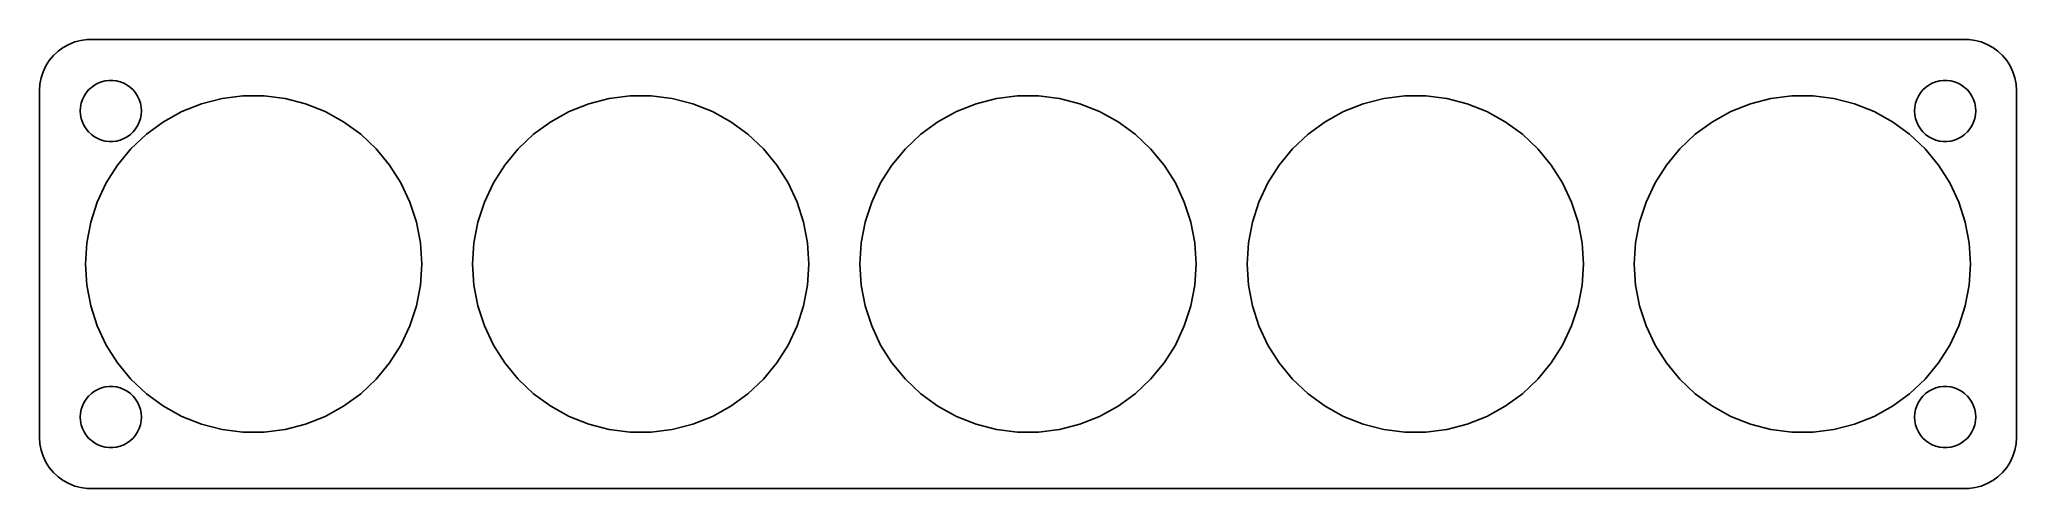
# Model space of a CAD drawing. Header units: metres. Extents: x -97 to 97, y -22 to 22.
import ezdxf

# ---------------------------------------------------------------- set-up
doc = ezdxf.new("R2010")
doc.units = ezdxf.units.M

msp = doc.modelspace()

# ---------------------------------------------------------------- linework, layer by layer
for p, q in [((-94.1289, 21.5241), (-94.6791, 21.2216)), ((-93.5451, 21.7553), (-94.1289, 21.5241)), ((-92.9369, 21.9114), (-93.5451, 21.7553)), ((-92.3139, 21.9901), (-92.9369, 21.9114)), ((92.3139, 21.9901), (-92.3139, 21.9901)), ((92.9369, 21.9114), (92.3139, 21.9901)), ((93.5451, 21.7553), (92.9369, 21.9114)), ((94.1289, 21.5241), (93.5451, 21.7553)), ((94.6791, 21.2216), (94.1289, 21.5241)), ((-96.3815, 19.4088), (-96.6489, 18.8406)), ((-96.0451, 19.9389), (-96.3815, 19.4088)), ((-95.6448, 20.4227), (-96.0451, 19.9389)), ((-95.1871, 20.8526), (-95.6448, 20.4227)), ((-94.6791, 21.2216), (-95.1871, 20.8526)), ((95.1871, 20.8526), (94.6791, 21.2216)), ((95.6448, 20.4227), (95.1871, 20.8526)), ((96.0451, 19.9389), (95.6448, 20.4227)), ((96.3815, 19.4088), (96.0451, 19.9389)), ((96.6489, 18.8406), (96.3815, 19.4088)), ((-96.9606, 17.6267), (-97, 17)), ((-96.8429, 18.2434), (-96.9606, 17.6267)), ((-96.6489, 18.8406), (-96.8429, 18.2434)), ((-91.9123, 17.3115), (-91.6075, 17.533)), ((-91.6075, 17.533), (-91.2773, 17.7145)), ((-91.2773, 17.7145), (-90.927, 17.8532)), ((-90.927, 17.8532), (-90.5621, 17.9469)), ((-90.5621, 17.9469), (-90.1884, 17.9941)), ((-90.1884, 17.9941), (-89.8116, 17.9941)), ((-89.8116, 17.9941), (-89.4379, 17.9469)), ((-89.4379, 17.9469), (-89.073, 17.8532)), ((-89.073, 17.8532), (-88.7227, 17.7145)), ((-88.7227, 17.7145), (-88.3925, 17.533)), ((-88.3925, 17.533), (-88.0877, 17.3115)), ((88.0877, 17.3115), (88.3925, 17.533)), ((88.3925, 17.533), (88.7227, 17.7145)), ((88.7227, 17.7145), (89.073, 17.8532)), ((89.073, 17.8532), (89.4379, 17.9469)), ((89.4379, 17.9469), (89.8116, 17.9941)), ((89.8116, 17.9941), (90.1884, 17.9941)), ((90.1884, 17.9941), (90.5621, 17.9469)), ((90.5621, 17.9469), (90.927, 17.8532)), ((90.927, 17.8532), (91.2773, 17.7145)), ((91.2773, 17.7145), (91.6075, 17.533)), ((91.6075, 17.533), (91.9123, 17.3115)), ((96.8429, 18.2434), (96.6489, 18.8406)), ((96.9606, 17.6267), (96.8429, 18.2434)), ((97, 17), (96.9606, 17.6267)), ((-97, 17), (-97, -17)), ((-92.9763, 15.376), (-92.9057, 15.7461)), ((-92.9057, 15.7461), (-92.7893, 16.1044)), ((-92.7893, 16.1044), (-92.6289, 16.4453)), ((-92.6289, 16.4453), (-92.427, 16.7634)), ((-92.427, 16.7634), (-92.1869, 17.0536)), ((-92.1869, 17.0536), (-91.9123, 17.3115)), ((-88.0877, 17.3115), (-87.8131, 17.0536)), ((-87.8131, 17.0536), (-87.573, 16.7634)), ((-87.573, 16.7634), (-87.3711, 16.4453)), ((-87.3711, 16.4453), (-87.2107, 16.1044)), ((-87.2107, 16.1044), (-87.0943, 15.7461)), ((-87.0943, 15.7461), (-87.0237, 15.376)), ((-83.0254, 14.9296), (-81.0988, 15.6924)), ((-81.0988, 15.6924), (-79.0918, 16.2077)), ((-79.0918, 16.2077), (-77.036, 16.4674)), ((-77.036, 16.4674), (-74.964, 16.4674)), ((-74.964, 16.4674), (-72.9082, 16.2077)), ((-72.9082, 16.2077), (-70.9012, 15.6924)), ((-70.9012, 15.6924), (-68.9746, 14.9296)), ((-45.0254, 14.9296), (-43.0988, 15.6924)), ((-43.0988, 15.6924), (-41.0918, 16.2077)), ((-41.0918, 16.2077), (-39.036, 16.4674)), ((-39.036, 16.4674), (-36.9639, 16.4674)), ((-36.9639, 16.4674), (-34.9082, 16.2077)), ((-34.9082, 16.2077), (-32.9012, 15.6924)), ((-32.9012, 15.6924), (-30.9746, 14.9296)), ((-7.02534, 14.9296), (-5.09877, 15.6924)), ((-5.09877, 15.6924), (-3.09178, 16.2077)), ((-3.09178, 16.2077), (-1.03604, 16.4674)), ((-1.03604, 16.4674), (1.03604, 16.4674)), ((1.03604, 16.4674), (3.09178, 16.2077)), ((3.09178, 16.2077), (5.09877, 15.6924)), ((5.09877, 15.6924), (7.02534, 14.9296)), ((30.9746, 14.9296), (32.9012, 15.6924)), ((32.9012, 15.6924), (34.9082, 16.2077)), ((34.9082, 16.2077), (36.9639, 16.4674)), ((36.9639, 16.4674), (39.036, 16.4674)), ((39.036, 16.4674), (41.0918, 16.2077)), ((41.0918, 16.2077), (43.0988, 15.6924)), ((43.0988, 15.6924), (45.0254, 14.9296)), ((68.9746, 14.9296), (70.9012, 15.6924)), ((70.9012, 15.6924), (72.9082, 16.2077)), ((72.9082, 16.2077), (74.964, 16.4674)), ((74.964, 16.4674), (77.036, 16.4674)), ((77.036, 16.4674), (79.0918, 16.2077)), ((79.0918, 16.2077), (81.0988, 15.6924)), ((81.0988, 15.6924), (83.0254, 14.9296)), ((87.0237, 15.376), (87.0943, 15.7461)), ((87.0943, 15.7461), (87.2107, 16.1044)), ((87.2107, 16.1044), (87.3711, 16.4453)), ((87.3711, 16.4453), (87.573, 16.7634)), ((87.573, 16.7634), (87.8131, 17.0536)), ((87.8131, 17.0536), (88.0877, 17.3115)), ((91.9123, 17.3115), (92.1869, 17.0536)), ((92.1869, 17.0536), (92.427, 16.7634)), ((92.427, 16.7634), (92.6289, 16.4453)), ((92.6289, 16.4453), (92.7893, 16.1044)), ((92.7893, 16.1044), (92.9057, 15.7461)), ((92.9057, 15.7461), (92.9763, 15.376)), ((97, -17), (97, 17)), ((-93, 15), (-92.9763, 15.376)), ((-92.9763, 14.624), (-93, 15)), ((-92.9057, 14.2539), (-92.9763, 14.624)), ((-92.7893, 13.8956), (-92.9057, 14.2539)), ((-92.6289, 13.5547), (-92.7893, 13.8956)), ((-87.2107, 13.8956), (-87.3711, 13.5547)), ((-87.0943, 14.2539), (-87.2107, 13.8956)), ((-87.0237, 14.624), (-87.0943, 14.2539)), ((-87.0237, 15.376), (-87, 15)), ((-87, 15), (-87.0237, 14.624)), ((-86.5175, 12.7135), (-84.8411, 13.9314)), ((-84.8411, 13.9314), (-83.0254, 14.9296)), ((-68.9746, 14.9296), (-67.1589, 13.9314)), ((-67.1589, 13.9314), (-65.4825, 12.7135)), ((-48.5175, 12.7135), (-46.8411, 13.9314)), ((-46.8411, 13.9314), (-45.0254, 14.9296)), ((-30.9746, 14.9296), (-29.1588, 13.9314)), ((-29.1588, 13.9314), (-27.4825, 12.7135)), ((-10.5175, 12.7135), (-8.84114, 13.9314)), ((-8.84114, 13.9314), (-7.02534, 14.9296)), ((7.02534, 14.9296), (8.84114, 13.9314)), ((8.84114, 13.9314), (10.5175, 12.7135)), ((27.4825, 12.7135), (29.1588, 13.9314)), ((29.1588, 13.9314), (30.9746, 14.9296)), ((45.0254, 14.9296), (46.8411, 13.9314)), ((46.8411, 13.9314), (48.5175, 12.7135)), ((65.4825, 12.7135), (67.1589, 13.9314)), ((67.1589, 13.9314), (68.9746, 14.9296)), ((83.0254, 14.9296), (84.8411, 13.9314)), ((84.8411, 13.9314), (86.5175, 12.7135)), ((87, 15), (87.0237, 15.376)), ((87.0237, 14.624), (87, 15)), ((87.0943, 14.2539), (87.0237, 14.624)), ((87.2107, 13.8956), (87.0943, 14.2539)), ((87.3711, 13.5547), (87.2107, 13.8956)), ((92.7893, 13.8956), (92.6289, 13.5547)), ((92.9057, 14.2539), (92.7893, 13.8956)), ((92.9763, 14.624), (92.9057, 14.2539)), ((92.9763, 15.376), (93, 15)), ((93, 15), (92.9763, 14.624)), ((-92.427, 13.2366), (-92.6289, 13.5547)), ((-92.1869, 12.9464), (-92.427, 13.2366)), ((-91.9123, 12.6884), (-92.1869, 12.9464)), ((-91.6075, 12.467), (-91.9123, 12.6884)), ((-91.2773, 12.2855), (-91.6075, 12.467)), ((-90.927, 12.1468), (-91.2773, 12.2855)), ((-90.5621, 12.0531), (-90.927, 12.1468)), ((-90.1884, 12.0059), (-90.5621, 12.0531)), ((-89.8116, 12.0059), (-90.1884, 12.0059)), ((-89.4379, 12.0531), (-89.8116, 12.0059)), ((-89.073, 12.1468), (-89.4379, 12.0531)), ((-88.7227, 12.2855), (-89.073, 12.1468)), ((-88.3925, 12.467), (-88.7227, 12.2855)), ((-88.0877, 12.6884), (-88.3925, 12.467)), ((-87.8131, 12.9464), (-88.0877, 12.6884)), ((-88.028, 11.295), (-86.5175, 12.7135)), ((-87.573, 13.2366), (-87.8131, 12.9464)), ((-87.3711, 13.5547), (-87.573, 13.2366)), ((-65.4825, 12.7135), (-63.972, 11.295)), ((-50.028, 11.295), (-48.5175, 12.7135)), ((-27.4825, 12.7135), (-25.972, 11.295)), ((-12.028, 11.295), (-10.5175, 12.7135)), ((10.5175, 12.7135), (12.028, 11.295)), ((25.972, 11.295), (27.4825, 12.7135)), ((48.5175, 12.7135), (50.028, 11.295)), ((63.972, 11.295), (65.4825, 12.7135)), ((86.5175, 12.7135), (88.028, 11.295)), ((87.573, 13.2366), (87.3711, 13.5547)), ((87.8131, 12.9464), (87.573, 13.2366)), ((88.0877, 12.6884), (87.8131, 12.9464)), ((88.3925, 12.467), (88.0877, 12.6884)), ((88.7227, 12.2855), (88.3925, 12.467)), ((89.073, 12.1468), (88.7227, 12.2855)), ((89.4379, 12.0531), (89.073, 12.1468)), ((89.8116, 12.0059), (89.4379, 12.0531)), ((90.1884, 12.0059), (89.8116, 12.0059)), ((90.5621, 12.0531), (90.1884, 12.0059)), ((90.927, 12.1468), (90.5621, 12.0531)), ((91.2773, 12.2855), (90.927, 12.1468)), ((91.6075, 12.467), (91.2773, 12.2855)), ((91.9123, 12.6884), (91.6075, 12.467)), ((92.1869, 12.9464), (91.9123, 12.6884)), ((92.427, 13.2366), (92.1869, 12.9464)), ((92.6289, 13.5547), (92.427, 13.2366)), ((-89.3488, 9.69846), (-88.028, 11.295)), ((-63.972, 11.295), (-62.6512, 9.69846)), ((-51.3488, 9.69846), (-50.028, 11.295)), ((-25.972, 11.295), (-24.6512, 9.69846)), ((-13.3488, 9.69846), (-12.028, 11.295)), ((12.028, 11.295), (13.3488, 9.69846)), ((24.6512, 9.69846), (25.972, 11.295)), ((50.028, 11.295), (51.3488, 9.69846)), ((62.6512, 9.69846), (63.972, 11.295)), ((88.028, 11.295), (89.3488, 9.69846)), ((-91.3413, 6.07405), (-90.4591, 7.94893)), ((-90.4591, 7.94893), (-89.3488, 9.69846)), ((-62.6512, 9.69846), (-61.5409, 7.94893)), ((-61.5409, 7.94893), (-60.6587, 6.07405)), ((-53.3413, 6.07405), (-52.4591, 7.94893)), ((-52.4591, 7.94893), (-51.3488, 9.69846)), ((-24.6512, 9.69846), (-23.5409, 7.94893)), ((-23.5409, 7.94893), (-22.6587, 6.07405)), ((-15.3413, 6.07405), (-14.459, 7.94893)), ((-14.459, 7.94893), (-13.3488, 9.69846)), ((13.3488, 9.69846), (14.459, 7.94893)), ((14.459, 7.94893), (15.3413, 6.07405)), ((22.6587, 6.07405), (23.5409, 7.94893)), ((23.5409, 7.94893), (24.6512, 9.69846)), ((51.3488, 9.69846), (52.4591, 7.94893)), ((52.4591, 7.94893), (53.3413, 6.07405)), ((60.6587, 6.07405), (61.5409, 7.94893)), ((61.5409, 7.94893), (62.6512, 9.69846)), ((89.3488, 9.69846), (90.4591, 7.94893)), ((90.4591, 7.94893), (91.3413, 6.07405)), ((-91.9816, 4.10338), (-91.3413, 6.07405)), ((-60.6587, 6.07405), (-60.0184, 4.10338)), ((-53.9816, 4.10338), (-53.3413, 6.07405)), ((-22.6587, 6.07405), (-22.0184, 4.10338)), ((-15.9816, 4.10338), (-15.3413, 6.07405)), ((15.3413, 6.07405), (15.9816, 4.10338)), ((22.0184, 4.10338), (22.6587, 6.07405)), ((53.3413, 6.07405), (53.9816, 4.10338)), ((60.0184, 4.10338), (60.6587, 6.07405)), ((91.3413, 6.07405), (91.9816, 4.10338)), ((-92.3699, 2.06799), (-91.9816, 4.10338)), ((-60.0184, 4.10338), (-59.6301, 2.06799)), ((-54.3699, 2.06799), (-53.9816, 4.10338)), ((-22.0184, 4.10338), (-21.6301, 2.06799)), ((-16.3699, 2.06799), (-15.9816, 4.10338)), ((15.9816, 4.10338), (16.3699, 2.06799)), ((21.6301, 2.06799), (22.0184, 4.10338)), ((53.9816, 4.10338), (54.3699, 2.06799)), ((59.6301, 2.06799), (60.0184, 4.10338)), ((91.9816, 4.10338), (92.3699, 2.06799)), ((-92.5, 0), (-92.3699, 2.06799)), ((-59.6301, 2.06799), (-59.5, 0)), ((-54.5, 0), (-54.3699, 2.06799)), ((-21.6301, 2.06799), (-21.5, 0)), ((-16.5, 0), (-16.3699, 2.06799)), ((16.3699, 2.06799), (16.5, 0)), ((21.5, 0), (21.6301, 2.06799)), ((54.3699, 2.06799), (54.5, 0)), ((59.5, 0), (59.6301, 2.06799)), ((92.3699, 2.06799), (92.5, 0)), ((-92.3699, -2.06799), (-92.5, 0)), ((-59.5, 0), (-59.6301, -2.06799)), ((-54.3699, -2.06799), (-54.5, 0)), ((-21.5, 0), (-21.6301, -2.06799)), ((-16.3699, -2.06799), (-16.5, 0)), ((16.5, 0), (16.3699, -2.06799)), ((21.6301, -2.06799), (21.5, 0)), ((54.5, 0), (54.3699, -2.06799)), ((59.6301, -2.06799), (59.5, 0)), ((92.5, 0), (92.3699, -2.06799)), ((-91.9816, -4.10338), (-92.3699, -2.06799)), ((-59.6301, -2.06799), (-60.0184, -4.10338)), ((-53.9816, -4.10338), (-54.3699, -2.06799)), ((-21.6301, -2.06799), (-22.0184, -4.10338)), ((-15.9816, -4.10338), (-16.3699, -2.06799)), ((16.3699, -2.06799), (15.9816, -4.10338)), ((22.0184, -4.10338), (21.6301, -2.06799)), ((54.3699, -2.06799), (53.9816, -4.10338)), ((60.0184, -4.10338), (59.6301, -2.06799)), ((92.3699, -2.06799), (91.9816, -4.10338)), ((-91.3413, -6.07405), (-91.9816, -4.10338)), ((-60.0184, -4.10338), (-60.6587, -6.07405)), ((-53.3413, -6.07405), (-53.9816, -4.10338)), ((-22.0184, -4.10338), (-22.6587, -6.07405)), ((-15.3413, -6.07405), (-15.9816, -4.10338)), ((15.9816, -4.10338), (15.3413, -6.07405)), ((22.6587, -6.07405), (22.0184, -4.10338)), ((53.9816, -4.10338), (53.3413, -6.07405)), ((60.6587, -6.07405), (60.0184, -4.10338)), ((91.9816, -4.10338), (91.3413, -6.07405)), ((-90.4591, -7.94893), (-91.3413, -6.07405)), ((-60.6587, -6.07405), (-61.5409, -7.94893)), ((-52.4591, -7.94893), (-53.3413, -6.07405)), ((-22.6587, -6.07405), (-23.5409, -7.94893)), ((-14.459, -7.94893), (-15.3413, -6.07405)), ((15.3413, -6.07405), (14.459, -7.94893)), ((23.5409, -7.94893), (22.6587, -6.07405)), ((53.3413, -6.07405), (52.4591, -7.94893)), ((61.5409, -7.94893), (60.6587, -6.07405)), ((91.3413, -6.07405), (90.4591, -7.94893)), ((-89.3488, -9.69846), (-90.4591, -7.94893)), ((-88.028, -11.295), (-89.3488, -9.69846)), ((-62.6512, -9.69846), (-63.972, -11.295)), ((-61.5409, -7.94893), (-62.6512, -9.69846)), ((-51.3488, -9.69846), (-52.4591, -7.94893)), ((-50.028, -11.295), (-51.3488, -9.69846)), ((-24.6512, -9.69846), (-25.972, -11.295)), ((-23.5409, -7.94893), (-24.6512, -9.69846)), ((-13.3488, -9.69846), (-14.459, -7.94893)), ((-12.028, -11.295), (-13.3488, -9.69846)), ((13.3488, -9.69846), (12.028, -11.295)), ((14.459, -7.94893), (13.3488, -9.69846)), ((24.6512, -9.69846), (23.5409, -7.94893)), ((25.972, -11.295), (24.6512, -9.69846)), ((51.3488, -9.69846), (50.028, -11.295)), ((52.4591, -7.94893), (51.3488, -9.69846)), ((62.6512, -9.69846), (61.5409, -7.94893)), ((63.972, -11.295), (62.6512, -9.69846)), ((89.3488, -9.69846), (88.028, -11.295)), ((90.4591, -7.94893), (89.3488, -9.69846)), ((-86.5175, -12.7135), (-88.028, -11.295)), ((-63.972, -11.295), (-65.4825, -12.7135)), ((-48.5175, -12.7135), (-50.028, -11.295)), ((-25.972, -11.295), (-27.4825, -12.7135)), ((-10.5175, -12.7135), (-12.028, -11.295)), ((12.028, -11.295), (10.5175, -12.7135)), ((27.4825, -12.7135), (25.972, -11.295)), ((50.028, -11.295), (48.5175, -12.7135)), ((65.4825, -12.7135), (63.972, -11.295)), ((88.028, -11.295), (86.5175, -12.7135)), ((-92.7893, -13.8956), (-92.6289, -13.5547)), ((-92.6289, -13.5547), (-92.427, -13.2366)), ((-92.427, -13.2366), (-92.1869, -12.9464)), ((-92.1869, -12.9464), (-91.9123, -12.6884)), ((-91.9123, -12.6884), (-91.6075, -12.467)), ((-91.6075, -12.467), (-91.2773, -12.2855)), ((-91.2773, -12.2855), (-90.927, -12.1468)), ((-90.927, -12.1468), (-90.5621, -12.0531)), ((-90.5621, -12.0531), (-90.1884, -12.0059)), ((-90.1884, -12.0059), (-89.8116, -12.0059)), ((-89.8116, -12.0059), (-89.4379, -12.0531)), ((-89.4379, -12.0531), (-89.073, -12.1468)), ((-89.073, -12.1468), (-88.7227, -12.2855)), ((-88.7227, -12.2855), (-88.3925, -12.467)), ((-88.3925, -12.467), (-88.0877, -12.6884)), ((-88.0877, -12.6884), (-87.8131, -12.9464)), ((-87.8131, -12.9464), (-87.573, -13.2366)), ((-87.573, -13.2366), (-87.3711, -13.5547)), ((-87.3711, -13.5547), (-87.2107, -13.8956)), ((-84.8411, -13.9314), (-86.5175, -12.7135)), ((-65.4825, -12.7135), (-67.1589, -13.9314)), ((-46.8411, -13.9314), (-48.5175, -12.7135)), ((-27.4825, -12.7135), (-29.1588, -13.9314)), ((-8.84114, -13.9314), (-10.5175, -12.7135)), ((10.5175, -12.7135), (8.84114, -13.9314)), ((29.1588, -13.9314), (27.4825, -12.7135)), ((48.5175, -12.7135), (46.8411, -13.9314)), ((67.1589, -13.9314), (65.4825, -12.7135)), ((86.5175, -12.7135), (84.8411, -13.9314)), ((87.2107, -13.8956), (87.3711, -13.5547)), ((87.3711, -13.5547), (87.573, -13.2366)), ((87.573, -13.2366), (87.8131, -12.9464)), ((87.8131, -12.9464), (88.0877, -12.6884)), ((88.0877, -12.6884), (88.3925, -12.467)), ((88.3925, -12.467), (88.7227, -12.2855)), ((88.7227, -12.2855), (89.073, -12.1468)), ((89.073, -12.1468), (89.4379, -12.0531)), ((89.4379, -12.0531), (89.8116, -12.0059)), ((89.8116, -12.0059), (90.1884, -12.0059)), ((90.1884, -12.0059), (90.5621, -12.0531)), ((90.5621, -12.0531), (90.927, -12.1468)), ((90.927, -12.1468), (91.2773, -12.2855)), ((91.2773, -12.2855), (91.6075, -12.467)), ((91.6075, -12.467), (91.9123, -12.6884)), ((91.9123, -12.6884), (92.1869, -12.9464)), ((92.1869, -12.9464), (92.427, -13.2366)), ((92.427, -13.2366), (92.6289, -13.5547)), ((92.6289, -13.5547), (92.7893, -13.8956)), ((-93, -15), (-92.9763, -14.624)), ((-92.9763, -15.376), (-93, -15)), ((-92.9763, -14.624), (-92.9057, -14.2539)), ((-92.9057, -15.7461), (-92.9763, -15.376)), ((-92.9057, -14.2539), (-92.7893, -13.8956)), ((-87.2107, -13.8956), (-87.0943, -14.2539)), ((-87.0943, -14.2539), (-87.0237, -14.624)), ((-87.0237, -15.376), (-87.0943, -15.7461)), ((-87.0237, -14.624), (-87, -15)), ((-87, -15), (-87.0237, -15.376)), ((-83.0254, -14.9296), (-84.8411, -13.9314)), ((-81.0988, -15.6924), (-83.0254, -14.9296)), ((-68.9746, -14.9296), (-70.9012, -15.6924)), ((-67.1589, -13.9314), (-68.9746, -14.9296)), ((-45.0254, -14.9296), (-46.8411, -13.9314)), ((-43.0988, -15.6924), (-45.0254, -14.9296)), ((-30.9746, -14.9296), (-32.9012, -15.6924)), ((-29.1588, -13.9314), (-30.9746, -14.9296)), ((-7.02534, -14.9296), (-8.84114, -13.9314)), ((-5.09877, -15.6924), (-7.02534, -14.9296)), ((7.02534, -14.9296), (5.09877, -15.6924)), ((8.84114, -13.9314), (7.02534, -14.9296)), ((30.9746, -14.9296), (29.1588, -13.9314)), ((32.9012, -15.6924), (30.9746, -14.9296)), ((45.0254, -14.9296), (43.0988, -15.6924)), ((46.8411, -13.9314), (45.0254, -14.9296)), ((68.9746, -14.9296), (67.1589, -13.9314)), ((70.9012, -15.6924), (68.9746, -14.9296)), ((83.0254, -14.9296), (81.0988, -15.6924)), ((84.8411, -13.9314), (83.0254, -14.9296)), ((87, -15), (87.0237, -14.624)), ((87.0237, -15.376), (87, -15)), ((87.0237, -14.624), (87.0943, -14.2539)), ((87.0943, -15.7461), (87.0237, -15.376)), ((87.0943, -14.2539), (87.2107, -13.8956)), ((92.7893, -13.8956), (92.9057, -14.2539)), ((92.9057, -14.2539), (92.9763, -14.624)), ((92.9763, -15.376), (92.9057, -15.7461)), ((92.9763, -14.624), (93, -15)), ((93, -15), (92.9763, -15.376)), ((-97, -17), (-96.9606, -17.6267)), ((-92.7893, -16.1044), (-92.9057, -15.7461)), ((-92.6289, -16.4453), (-92.7893, -16.1044)), ((-92.427, -16.7634), (-92.6289, -16.4453)), ((-92.1869, -17.0536), (-92.427, -16.7634)), ((-91.9123, -17.3115), (-92.1869, -17.0536)), ((-91.6075, -17.533), (-91.9123, -17.3115)), ((-88.0877, -17.3115), (-88.3925, -17.533)), ((-87.8131, -17.0536), (-88.0877, -17.3115)), ((-87.573, -16.7634), (-87.8131, -17.0536)), ((-87.3711, -16.4453), (-87.573, -16.7634)), ((-87.2107, -16.1044), (-87.3711, -16.4453)), ((-87.0943, -15.7461), (-87.2107, -16.1044)), ((-79.0918, -16.2077), (-81.0988, -15.6924)), ((-77.036, -16.4674), (-79.0918, -16.2077)), ((-74.964, -16.4674), (-77.036, -16.4674)), ((-72.9082, -16.2077), (-74.964, -16.4674)), ((-70.9012, -15.6924), (-72.9082, -16.2077)), ((-41.0918, -16.2077), (-43.0988, -15.6924)), ((-39.036, -16.4674), (-41.0918, -16.2077)), ((-36.9639, -16.4674), (-39.036, -16.4674)), ((-34.9082, -16.2077), (-36.9639, -16.4674)), ((-32.9012, -15.6924), (-34.9082, -16.2077)), ((-3.09178, -16.2077), (-5.09877, -15.6924)), ((-1.03604, -16.4674), (-3.09178, -16.2077)), ((1.03604, -16.4674), (-1.03604, -16.4674)), ((3.09178, -16.2077), (1.03604, -16.4674)), ((5.09877, -15.6924), (3.09178, -16.2077)), ((34.9082, -16.2077), (32.9012, -15.6924)), ((36.9639, -16.4674), (34.9082, -16.2077)), ((39.036, -16.4674), (36.9639, -16.4674)), ((41.0918, -16.2077), (39.036, -16.4674)), ((43.0988, -15.6924), (41.0918, -16.2077)), ((72.9082, -16.2077), (70.9012, -15.6924)), ((74.964, -16.4674), (72.9082, -16.2077)), ((77.036, -16.4674), (74.964, -16.4674)), ((79.0918, -16.2077), (77.036, -16.4674)), ((81.0988, -15.6924), (79.0918, -16.2077)), ((87.2107, -16.1044), (87.0943, -15.7461)), ((87.3711, -16.4453), (87.2107, -16.1044)), ((87.573, -16.7634), (87.3711, -16.4453)), ((87.8131, -17.0536), (87.573, -16.7634)), ((88.0877, -17.3115), (87.8131, -17.0536)), ((88.3925, -17.533), (88.0877, -17.3115)), ((91.9123, -17.3115), (91.6075, -17.533)), ((92.1869, -17.0536), (91.9123, -17.3115)), ((92.427, -16.7634), (92.1869, -17.0536)), ((92.6289, -16.4453), (92.427, -16.7634)), ((92.7893, -16.1044), (92.6289, -16.4453)), ((92.9057, -15.7461), (92.7893, -16.1044)), ((96.9606, -17.6267), (97, -17)), ((-96.9606, -17.6267), (-96.8429, -18.2434)), ((-96.8429, -18.2434), (-96.6489, -18.8406)), ((-96.6489, -18.8406), (-96.3815, -19.4088)), ((-91.2773, -17.7145), (-91.6075, -17.533)), ((-90.927, -17.8532), (-91.2773, -17.7145)), ((-90.5621, -17.9469), (-90.927, -17.8532)), ((-90.1884, -17.9941), (-90.5621, -17.9469)), ((-89.8116, -17.9941), (-90.1884, -17.9941)), ((-89.4379, -17.9469), (-89.8116, -17.9941)), ((-89.073, -17.8532), (-89.4379, -17.9469)), ((-88.7227, -17.7145), (-89.073, -17.8532)), ((-88.3925, -17.533), (-88.7227, -17.7145)), ((88.7227, -17.7145), (88.3925, -17.533)), ((89.073, -17.8532), (88.7227, -17.7145)), ((89.4379, -17.9469), (89.073, -17.8532)), ((89.8116, -17.9941), (89.4379, -17.9469)), ((90.1884, -17.9941), (89.8116, -17.9941)), ((90.5621, -17.9469), (90.1884, -17.9941)), ((90.927, -17.8532), (90.5621, -17.9469)), ((91.2773, -17.7145), (90.927, -17.8532)), ((91.6075, -17.533), (91.2773, -17.7145)), ((96.3815, -19.4088), (96.6489, -18.8406)), ((96.6489, -18.8406), (96.8429, -18.2434)), ((96.8429, -18.2434), (96.9606, -17.6267)), ((-96.3815, -19.4088), (-96.0451, -19.9389)), ((-96.0451, -19.9389), (-95.6448, -20.4227)), ((-95.6448, -20.4227), (-95.1871, -20.8526)), ((-95.1871, -20.8526), (-94.6791, -21.2216)), ((-94.6791, -21.2216), (-94.1289, -21.5241)), ((94.1289, -21.5241), (94.6791, -21.2216)), ((94.6791, -21.2216), (95.1871, -20.8526)), ((95.1871, -20.8526), (95.6448, -20.4227)), ((95.6448, -20.4227), (96.0451, -19.9389)), ((96.0451, -19.9389), (96.3815, -19.4088)), ((-94.1289, -21.5241), (-93.5451, -21.7553)), ((-93.5451, -21.7553), (-92.9369, -21.9114)), ((-92.9369, -21.9114), (-92.3139, -21.9901)), ((-92.3139, -21.9901), (92.3139, -21.9901)), ((92.3139, -21.9901), (92.9369, -21.9114)), ((92.9369, -21.9114), (93.5451, -21.7553)), ((93.5451, -21.7553), (94.1289, -21.5241))]:
    msp.add_line(p, q)

doc.saveas('drawing.dxf')
